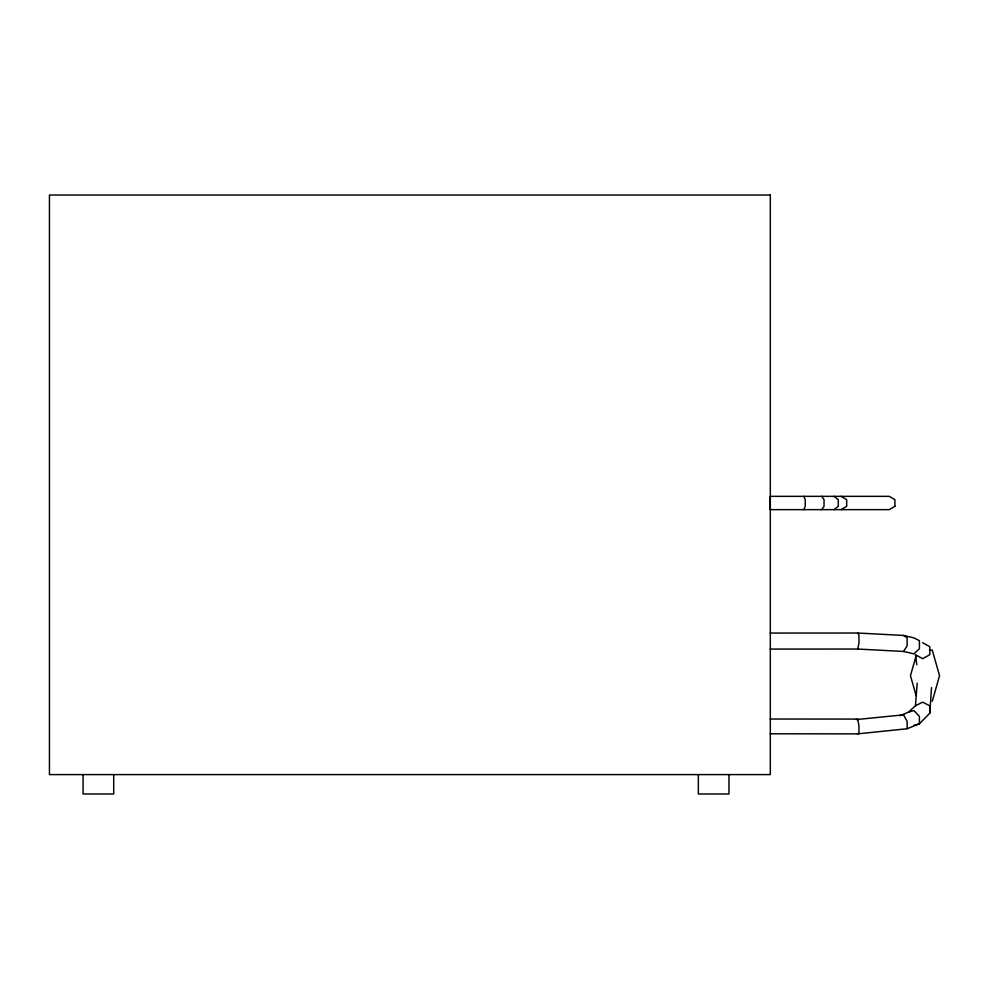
<?xml version="1.0" encoding="UTF-8"?>
<svg xmlns="http://www.w3.org/2000/svg" width="989" height="989" viewBox="0 0 989 989"><rect width="100%" height="100%" fill="white"/><g stroke="black" fill="none" stroke-linecap="round" stroke-linejoin="round"><path stroke-width="1.48" d="M899.953 715.715L908.409 712.179L915.443 705.825L917.186 683.176M770.184 733.801L857.71 733.863L907.136 728.745L919.411 723.763L929.796 713.205L931.539 687.602M770.184 649.068L857.71 649.044L858.959 643.209L858.959 635.198L857.71 633.022L770.184 633.059M916.111 655.831L910.461 675.697L916.111 695.551M932.281 701.226L939.55 675.697L932.281 650.169L929.363 650.169M803.834 509.644L805.231 506.319L805.231 499.668L803.834 496.342M857.71 649.044L903.538 651.454L907.136 645.842L907.136 637.831L903.538 635.433L857.71 633.022M821.686 509.644L824.035 506.319L824.035 499.668L821.686 496.342M834.061 509.644L838.276 506.319L838.276 499.668L834.061 496.342M841.07 509.644L846.683 506.319L846.683 499.668L841.07 496.342M915.443 705.825L922.626 702.128L929.796 705.825L929.796 713.205M856.462 719.559L903.538 714.837L907.136 721.352L907.136 728.745M857.71 733.863L858.959 733.368L858.959 725.988L857.71 719.077L770.184 719.028M908.409 712.179L913.91 710.584L919.411 716.37L919.411 723.763L913.91 725.357M901.152 715.418L903.538 714.837M903.538 635.433L913.91 637.868L919.411 640.674L919.411 648.685L913.91 653.877L903.538 651.454M922.626 642.689L929.796 646.695L929.796 654.693L922.626 658.699L915.443 654.693L916.803 664.744M728.967 774.597L728.967 793.982L698.333 793.982L698.333 774.597M113.71 774.597L113.71 793.982L83.064 793.982L83.064 774.597M894.921 506.319L889.309 509.644L770.184 509.644L770.184 496.342L889.309 496.342L894.921 499.668L894.921 506.319M770.32 195.018L49.45 195.018L49.45 774.597L770.32 774.597L770.32 195.018"/></g></svg>
